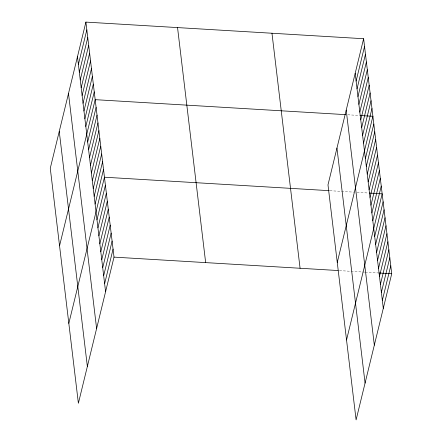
<?xml version="1.0" encoding="UTF-8"?>
<svg xmlns="http://www.w3.org/2000/svg" width="442" height="442" viewBox="0 0 442 442"><rect width="100%" height="100%" fill="white"/><g stroke="black" fill="none" stroke-linecap="round" stroke-linejoin="round"><path stroke-width="0.33" stroke-dasharray="2.21 1.66" d="M347.771 114.776L359.313 115.467M329.898 190.712L353.655 192.132M357.053 192.336L368.589 193.027M339.456 270.62L361.18 271.918M362.534 272.001L364.573 272.123M365.252 272.161L378.148 272.935"/><path stroke-width="0.66" d="M85.903 22.1L50.272 168.253L78.383 403.275L114.014 257.122L85.903 22.1L363.617 38.725L391.728 273.747L356.097 419.9L327.986 184.878L363.617 38.725M78.4 64.449L86.831 29.857M79.322 72.206L87.759 37.614M80.251 79.958L88.687 45.366M81.179 87.715L89.615 53.123M82.107 95.472L90.538 60.88M83.035 103.229L91.466 68.637M83.963 110.981L92.395 76.389M84.892 118.738L93.323 84.146M85.82 126.495L94.251 91.903M59.548 245.813L95.179 99.66L345.738 114.655M87.676 142.004L96.107 107.412M88.599 149.761L97.036 115.169M89.527 157.518L97.964 122.926M90.455 165.275L98.892 130.683M91.383 173.032L99.82 138.434M92.312 180.784L100.743 146.192M93.24 188.541L101.671 153.949M94.168 196.298L102.599 161.706M95.096 204.055L103.527 169.457M68.825 323.367L104.456 177.214L329.218 190.668M96.98 219.801L105.411 185.209M97.936 227.79L106.367 193.198M98.892 235.779L107.323 201.187M99.848 243.774L108.279 209.177M100.804 251.763L109.235 217.171M101.759 259.752L110.191 225.16M102.715 267.742L111.146 233.149M103.671 275.736L112.102 241.144M104.627 283.725L113.058 249.133M356.108 81.074L364.539 46.476M357.037 88.825L365.468 54.233M357.965 96.583L366.396 61.99M358.893 104.34L367.324 69.748M359.821 112.097L368.252 77.499M360.749 119.848L369.18 85.256M361.678 127.605L370.109 93.013M362.606 135.363L371.037 100.77M363.528 143.12L371.965 108.528M337.263 262.432L372.893 116.279L359.992 115.511M365.385 158.628L373.822 124.036M366.313 166.385L374.744 131.793M367.241 174.142L375.672 139.55M368.169 181.894L376.601 147.302M369.098 189.651L377.529 155.059M370.026 197.408L378.457 162.816M370.954 205.165L379.385 170.573M371.882 212.922L380.313 178.325M372.81 220.674L381.242 186.082M346.539 339.992L382.17 193.839L369.269 193.066M374.689 236.42L383.126 201.828M375.645 244.415L384.081 209.823M376.601 252.404L385.037 217.812M377.556 260.393L385.993 225.801M378.512 268.388L386.949 233.79M379.468 276.377L387.905 241.785M380.424 284.366L388.861 249.774M381.38 292.355L389.816 257.763M382.336 300.35L390.772 265.758M114.014 257.122L338.097 270.537M378.827 272.974L391.728 273.747M355.18 73.317L383.291 308.339M346.208 110.13L374.319 345.152M336.959 148.059L365.07 383.087M271.968 33.238L300.079 268.261M177.546 27.586L205.657 262.609M77.472 56.692L105.583 291.714M68.493 93.505L96.605 328.533M59.25 131.44L87.361 366.462"/></g></svg>
